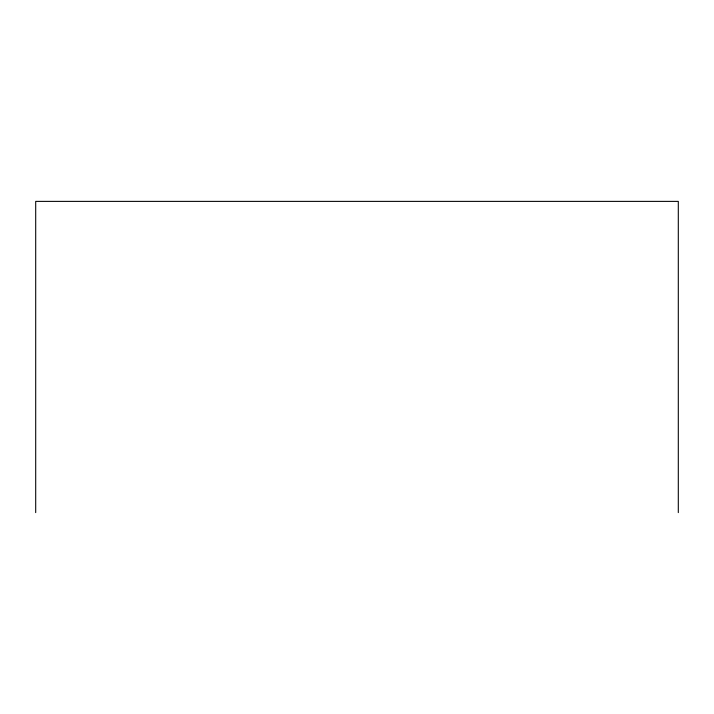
<?xml version="1.0" encoding="UTF-8"?>
<svg xmlns="http://www.w3.org/2000/svg" width="714" height="714" viewBox="0 0 714 714"><rect width="100%" height="100%" fill="white"/><g stroke="black" fill="none" stroke-linecap="round" stroke-linejoin="round"><path stroke-width="1.07" d="M678.3 512.616L678.3 201.384L35.7 201.384L35.7 512.616"/></g></svg>
